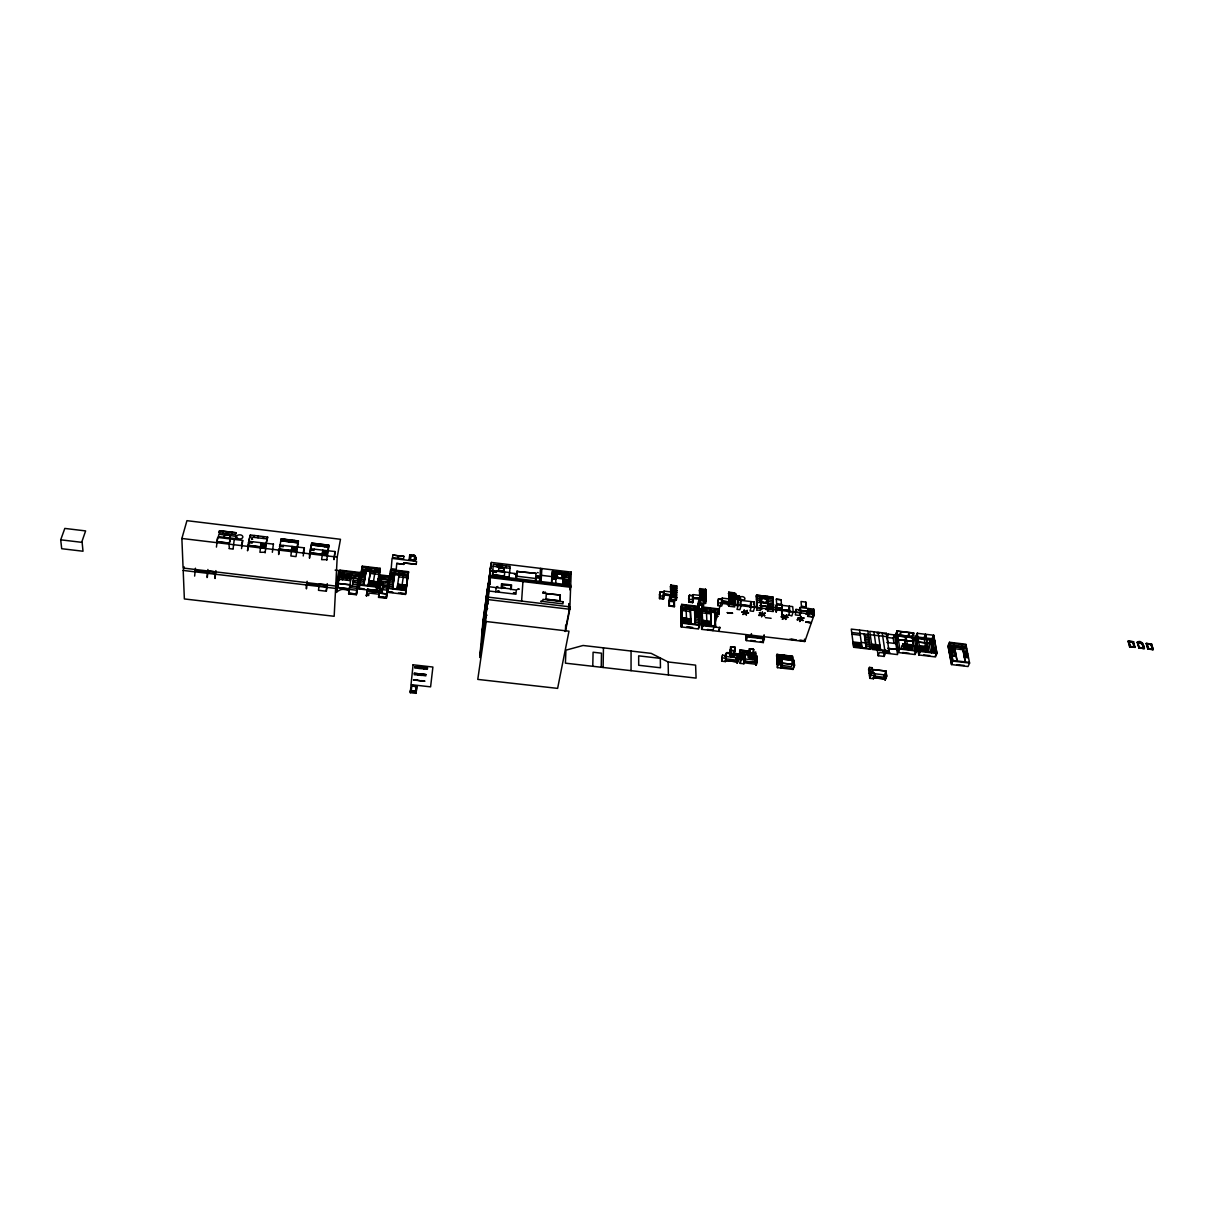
<?xml version="1.0" encoding="UTF-8"?>
<svg xmlns="http://www.w3.org/2000/svg" width="1214" height="1214" viewBox="0 0 1214 1214"><rect width="100%" height="100%" fill="white"/><g stroke="black" fill="none" stroke-linecap="round" stroke-linejoin="round"><path stroke-width="1.5" d="M252.087 542.415L250.524 542.385M631.052 670.674L631.068 651.038M265.259 552.249L259.933 552.294L261.177 542.658M265.107 552.901L266.336 543.28M278.583 550.063L278.674 554.525L281.071 538.834L298.477 540.943L296.004 556.604L290.859 555.982L292.073 546.376M601.234 667.26L601.476 653.193L593.085 652.221L592.766 666.289M603.115 667.472L603.449 647.836M732.391 654.923L731.45 652.783L732.679 654.832L734.774 653.375L733.135 655.12L733.909 657.32L732.695 655.287L730.616 656.744L732.194 655.105L729.386 654.649L732.3 654.604L731.314 652.904M745.259 611.902L747.323 610.354L744.941 612.19M306.383 584.951L306.414 588.881L307.127 581.263M569.245 603.768L568.759 609.489L569.305 604.557M565.451 631.417L569.806 609.261L571.217 572.098L491.397 562.446L483.051 620.4L479.727 657.502L488.149 599.595L490.061 577.606L570.641 587.273M568.744 584.86L569.184 573.433L552.309 571.399L551.733 582.811M568.759 612.159L569.078 603.555M569.943 581.005L570.17 575.345M565.542 628.533L565.678 625.104M326.885 559.624L321.634 559.669L322.833 550.079M562.78 584.146L563.266 572.826M761.497 614.223L758.917 615.528L761.831 614.921L759.433 612.782L762.483 614.208L765.275 613.207L762.377 614.208L762.407 611.856L762.559 614.254M762.665 614.238C769.084 618.351 757.49 612.372 764.79 615.802M546.3 593.358L545.966 599.215L560.018 600.884L560.307 595.027L546.27 593.57L560.307 595.027M326.763 560.276L328.994 545.192L311.649 543.098L309.494 553.781L309.509 558.212L311.786 543.219L328.812 545.283L327.78 550.67M555.739 583.297L556.103 571.961M541.459 575.345L551.869 576.589L551.429 583.524M552.097 578.881L552.461 571.521L569.017 573.524L568.774 579.655L555.815 578.092M335.125 570.125L338.843 570.565L335.61 588.395L334.169 616.287L184.361 598.942L183.193 570.443L184.179 566.877M337.204 557.105L335.732 586.058L183.086 568.046L181.872 538.47L186.941 520.669L340.481 539.289L337.204 557.105L181.872 538.47M339.708 572.325L336.415 592.402L339.935 570.125L359.784 572.477L356.43 594.754L348.585 593.843L351.893 572.234M337.477 587.348L337.72 583.357L349.723 584.769L337.689 583.464M338.342 581.354L338.448 579.23L350.436 580.641M338.524 581.263L338.918 577.576L350.588 578.85M338.827 579.594L339.222 575.906L350.876 577.181L339.222 575.906L339.116 577.925M550.428 594.071L547.226 593.692M339.723 574.01L339.935 570.125M543.174 592.948L543.265 591.613M544.798 593.176L543.295 592.508M544.767 593.388L545.025 591.825M343.395 576.65L343.031 578.501L343.001 576.255M343.031 578.501L343.167 576.271M541.11 581.567L541.839 568.547M540.989 601.628L541.808 601.643M784.745 616.621L783.364 614.815L784.532 616.606L786.733 615.073L784.077 617.607L781.179 616.773L784.032 616.849M536.618 576.149L539.001 576.438L536.876 576.756M539.517 581.369L539.699 578.243L535.92 577.788L535.738 580.914M539.714 581.4L540.458 568.38M535.981 573.372L516.952 571.445L535.981 573.372L535.541 580.899M356.279 594.739L356.643 590.201L349.086 589.412M356.673 592.341L357.25 586.605L349.708 585.831M357.644 586.635L357.902 582.644L352.955 582.067L357.887 582.75M357.978 584.662L358.236 580.671L353.274 580.201M358.327 582.583L358.585 578.592L351.104 577.712L358.57 578.714M358.707 580.307L359.253 574.647L339.677 572.431M359.223 577.014L359.511 573.145L339.981 570.823L336.764 588.532M359.086 585.011L358.828 588.927L376.871 591.051L380.119 568.304L362.242 566.164L359.086 585.011L377.175 587.151L376.871 591.051M362.273 567.09L358.995 588.942L361.984 570.079M359.39 586.59L359.663 582.69L363.972 583.19M359.678 584.829L359.951 580.929L364.261 581.445M360.27 581.339L360.543 577.439M360.558 579.594L361.119 573.949L365.414 574.465M361.514 573.129L361.696 570.489M797.203 619.747C800.375 615.21 797.598 621.234 803.44 617.698C798.766 621.447 801.27 616.363 800.83 616.788M799.814 618.806L799.829 621.507L800.694 619.11L803.031 620.536L800.496 619.17M361.726 572.629L361.984 568.729M362.015 570.884L362.242 566.164M521.61 601.112L522.931 581.552M518.985 589.033L517.316 589.488L518.97 589.124M367.417 590.884L366.431 595.937L367.053 590.93L379.345 592.28L367.432 590.778M366.598 595.953L367.053 590.93M515.055 592.827L513.446 592.644M516.087 578.562L516.633 573.615M517.012 571.081L516.481 578.608M514.296 574.025L515.874 574.298L514.706 573.994M514.994 574.04L515.874 574.298M515.92 578.532L516.269 573.691M510.563 589.609L510.927 585.391L501.974 585.057M515.1 574.116L514.326 573.554M377.114 586.574L376.795 590.474L367.948 589.427L376.826 590.368M509.076 577.712L509.455 572.871L516.633 573.721M509.652 572.78L510.138 566.361L493.248 564.328L492.459 575.724M377.266 586.59L359.177 584.465M377.539 585.785L377.842 581.885M378.707 578.289L379.011 574.404L370.27 573.463M378.98 576.483L379.299 572.583L361.681 570.595M379.254 574.723L379.83 569.184M388.131 585.406L386.371 598.274L378.571 597.364L379.041 592.341L367.038 591.036M379.36 593.236L379.678 589.245M506.132 567.727L506.117 565.997M504.645 588.031L502.262 587.181L504.69 587.47M380.422 582.386L379.997 586.165L376.249 585.618M380.498 582.948L380.923 579.154L380.164 584.055M380.604 585.224L381.12 578.957M381.272 578.972L380.953 582.948L378.176 582.401M381.408 578.35L381.606 575.77L378.874 593.494M381.56 578.365L381.757 575.785M382.076 589.534L381.773 593.403L382.531 587.576L387.478 588.153M501.701 588.562L502.095 584.329M498.711 568.046L504.068 568.41L503.977 570.838M504.28 577.136L504.675 572.173L496.541 571.202L496.435 572.447L492.945 572.022L492.626 575.74M382.531 589.427L383.29 581.643L383.138 585.391M498.711 590.884L497.846 591.446L499.455 591.628L497.892 590.869M500.851 567.075L500.987 565.375M501.003 567.105L501.139 565.39M501.412 567.181L501.549 565.481M502.095 567.226L502.232 565.527M502.262 567.257L502.399 565.542M386.219 598.259L386.644 593.737M386.371 598.274L387.175 590.141L379.663 589.367M387.448 590.019L387.767 586.18L382.835 585.603M387.721 588.183L388.07 584.207L383.123 583.737M387.903 588.426L387.585 592.311L405.552 594.435L408.511 571.703L390.726 569.578L387.903 588.426L405.916 590.55M387.979 587.864L405.977 590.11M388.48 582.538L388.723 579.852L377.979 578.577M496.981 587.075L497.846 586.514L496.996 586.984M498.787 567.773L498.559 570.322L503.856 570.959L504.083 568.698M388.055 588.441L387.736 592.326L390.392 573.463M388.085 589.974L388.935 582.69L393.23 583.099M388.875 580.535L389.193 576.68L378.48 575.406M388.95 582.583L388.374 588.107M389.133 579.882L389.345 577.303M389.391 581.248L389.724 577.348L394.004 577.864M389.648 579.503L390.24 573.888M390.498 572.173L390.726 569.578M403.959 562.78L403.807 564.373L396.766 563.387L396.234 569.32L391.196 568.713L392.076 558.41L416.554 561.354L416.25 564.404L403.943 562.917L416.265 564.267M392.911 555.01L398.253 555.8L392.911 555.01L392.532 557.56L397.904 558.197L398.268 555.648M496.966 566.619L497.103 564.905L497.118 566.635M495.782 591.825L496.131 587.591M497.831 566.756L497.968 565.041M493.385 571.308L491.776 571.126L493.4 571.233M398.192 558.243L398.556 555.693L403.913 556.331L403.549 558.88L398.207 558.091M398.541 555.83L403.913 556.331M485.858 613.965L486.602 614.709M485.661 621.052L486.116 615.802L484.553 615.71M488.24 591.157L488.65 587.379M487.679 601.841L489.47 581.718M481.776 634.71L491.397 562.446M489.712 584.541L489.864 582.841M493.354 571.779L491.791 571.035M482.99 625.954L483.111 624.861M481.791 642.373L483.612 621.993M481.928 641.432L483.749 621.037M484.28 619.094L484.872 613.495M484.598 616.909L485.023 612.402M485.19 610.596L486.92 590.93M483.916 627.805L487.891 584.268M484.781 621.78L485.372 615.286L484.75 619.686M486.981 596.711L490.76 565.77L486.556 598.881M405.385 594.405L408.238 572.583L407.646 578.107M406.113 589.154L406.478 585.285M409.057 559.897L414.111 560.504L409.057 559.897L409.74 554.95L414.763 555.708L409.74 554.95M407.145 581.673L407.767 575.982L390.225 573.994M408.147 575.588L408.511 571.703M414.611 555.42L414.581 555.708M416.933 686.001L416.053 693.331L410.211 692.678L411.106 685.349L416.918 686.107M411.136 691.267L411.865 685.546M414.869 666.896L418.481 666.941M415.431 691.752L416.144 686.016M418.496 666.82L414.915 666.698M417.844 673.982L422.26 674.104M420.939 680.917L417.297 680.235M422.275 673.982L417.98 673.785M422.366 675.333L425.871 675.849M422.396 673.922L426.008 674.696M424.05 667.442L418.709 666.956M415.886 693.315L416.766 687.61M410.362 692.708L410.863 688.717M414.111 560.504L414.778 555.557M401.485 589.458L403.974 571.84M397.084 588.942L399.527 571.308M486.541 595.133L483.263 621.492L485.691 604.618M487.011 592.189L487.573 588.38M486.723 595.482L487.421 589.898M481.882 633.389L490.259 575.466L570.717 585.118L570.003 588.805M484.356 618.533L484.993 614.178M488.377 590.748L488.62 589.078M488.984 587.03L489.758 582.159M480.714 646.592L480.896 645.256M488.589 591.446L489.272 586.772L501.17 588.183L501.534 583.767L511.58 584.966L511.246 589.397L516.284 589.989L515.98 594.223L488.893 591.006M479.955 655.09L488.362 597.167L569.897 606.833L565.071 631.462M392.486 588.395L395.066 570.777M392.623 588.411L394.656 574.526M396.766 563.387L403.807 564.373M504.038 568.562L498.772 567.924M378.722 597.379L381.242 581.02M382.243 589.549L383.29 581.643M382.243 591.309L382.987 585.36M378.889 594.207L368.889 593.039L368.707 595.497L366.734 595.27M378.571 597.364L381.075 581.005M380.119 568.304L376.719 591.036L379.527 572.962M372.744 586.058L375.551 568.456M538.227 572.75L537.453 572.522M366.431 595.937L367.63 588.578M368.161 585.527L370.968 568.122M368.312 585.543L371.074 567.909M363.836 585.011L366.127 571.126M363.714 584.996L366.613 567.378M356.688 590.884L359.511 573.145M348.843 593.297L356.37 594.192L359.784 572.477M348.904 590.687C340.982 587.849 340.208 590.216 336.748 591.734L336.991 587.379L349.025 588.805L348.752 593.858L349.162 591.461M352.288 586.013L353.471 578.107M536.573 576.787L538.97 576.984M536.709 576.316L539.001 576.438M350.3 580.52L351.15 575.618M346.521 580.08L347.219 575.148M342.576 579.609L344.063 571.248M343.547 576.665L343.107 578.213M541.034 600.976L541.839 601.082M342.409 579.579L343.896 571.233M543.265 593.206L543.341 592.295M544.965 593.024L543.128 592.948M336.415 592.402L339.404 575.846M545.966 599.215L560.018 600.884M334.943 551.535L333.987 559.669L335.094 551.551L310.511 548.728M326.839 584.92L326.308 590.657M327.249 583.631L326.369 591.233L318.493 590.308L319.267 584.025L326.854 584.814M560.064 595.361L559.866 600.505M324.517 546.512L324.851 544.798L324.684 546.528M318.66 586.408L318.872 585.254L306.793 583.828L318.857 585.36M569.988 589.943L570.671 586.438L490.137 576.771M319.252 545.875L319.586 544.16M319.403 545.89L319.752 544.176M569.108 605.983L569.002 605.407M314.259 549.183L314.016 550.428L310.268 549.972M315.261 545.389L315.594 543.675M315.428 545.42L315.761 543.705M303.151 553.007L304.228 547.833M297.035 546.968L298.295 541.034L281.208 538.97M288.826 541.641L289.19 539.927M288.659 541.626L289.023 539.911M283.454 545.481L283.196 546.725L279.417 546.27M284.653 541.141L285.032 539.426L284.82 541.156M273.378 544.13L272.346 552.294M762.18 614.603L761.557 616.94L761.8 614.572M267.566 537.18L266.352 542.43L267.748 537.089L250.266 534.979L248.976 540.336L250.403 535.116M762.529 613.905L762.665 614.663L765.275 613.207M263.332 538.424L263.559 536.694M258.021 537.787L258.263 536.057M252.527 541.748L252.224 542.992L248.445 542.537M253.832 537.286L254.242 535.571M253.999 537.301L254.409 535.586M241.343 545.602L242.572 540.564M659.475 594.678L660.173 591.764L663.952 592.22M234.226 539.547L233.149 548.516M235.486 538.652L236.047 536.239L235.486 538.652L218.383 536.588L218.975 534.175L224.56 534.995L223.983 537.271M670.295 594.89L663.375 594.056L664.088 591.112L663.481 599.109L659.551 598.639L660.173 591.764L664.104 592.341L663.405 595.148M229.34 548.06L228.976 544.115L230.25 539.077M663.314 599.094L663.921 591.097L676.851 592.66M799.662 621.416L799.95 619.064M800.785 616.454L800.345 618.715L797.795 617.865M801.179 616.484L800.891 618.837M229.674 537.954L230.296 535.404L224.802 534.737L224.195 537.286M229.143 544.13L230.417 539.092M231.768 534.054L232.208 532.354M231.935 534.069L232.375 532.369M800.861 618.487C810.527 618.108 795.868 616.666 803.031 620.536M226.608 533.432L227.048 531.732M670.598 586.772L676.107 587.439L676.502 585.785L676.441 599.944L670.583 599.246L670.993 585.118L670.765 593.509L670.447 586.65L670.841 585.102L676.668 585.907M670.659 588.942L671.054 587.288L676.562 587.94L676.168 589.594L670.659 588.82M670.72 591.446L671.114 589.792L676.638 590.459L676.228 592.113L670.705 591.339M663.375 593.919L670.28 594.754L668.686 601.173L674.498 601.856L675.394 598.381M669.111 600.642L674.256 601.613L674.392 606.666L669.142 606.044L669.111 600.642L674.347 601.279L674.392 606.666M669.324 601.234L669.43 605.862M670.659 595.831L671.175 593.722L676.714 594.496M215.88 570.626L215.045 578.501L215.409 571.779L207.731 570.868L207.366 577.029M226.441 533.416L226.881 531.702M670.689 597.212L671.205 595.103L676.744 595.771L671.205 595.224M670.583 599.246L671.13 592.22L676.668 592.887M669.142 606.044L674.468 606.317M669.43 606.074L674.089 606.423L673.967 601.795M222.708 532.961L223.164 531.262M222.875 532.976L223.315 531.277M676.395 592.478L676.653 585.801M216.502 542.612L217.822 537.574M219.142 532.536L219.597 530.822L235.926 532.794M207.928 569.487L207.048 577.561M681.707 604.36L680.72 608.093L681.266 626.94L698.505 628.973L699.552 625.256L698.794 606.393L681.707 604.36L682.268 623.222L699.552 625.256M699.492 624.815L698.824 607.076L681.722 605.042L680.887 608.897L681.433 626.97L682.42 623.237M680.948 610.642L681.904 606.909L718.931 611.219M680.993 612.402L681.949 608.669L698.778 610.794M681.054 614.223L682.01 610.49L690.356 611.583M681.266 621.705L682.238 617.972L690.629 619.079M688.672 598.183L689.415 595.285L693.164 595.725M681.266 626.94L682.405 622.676M692.405 598.532L693.285 594.632L692.708 602.614L688.808 602.144L689.415 595.285M195.439 568.213L194.635 576.104M194.65 571.794L194.953 570.641L207.245 572.098M692.557 602.599L693.118 594.617L705.987 596.165M699.476 590.262L699.886 588.608L705.683 589.412L705.638 603.449L699.81 602.736L700.174 595.467M700.129 590.793L699.719 592.432L705.197 593.1L705.622 591.567L700.129 590.899L705.622 591.461L705.197 592.993M700.235 593.418L705.744 594.071L705.319 595.619L699.81 594.845L700.235 593.297L705.744 593.965L705.304 595.497M699.416 598.396L692.526 597.561L699.401 598.259L697.701 604.633L703.483 605.331M699.962 602.766L700.326 595.482M698.141 604.117L703.346 604.739L698.141 604.117L698.247 609.519L703.467 610.141L703.346 604.739M699.825 599.321L700.357 597.227L705.88 598.001M699.871 600.596L700.417 598.623L705.941 599.276M699.886 600.718L700.432 598.73L705.941 599.397M699.81 602.736L700.478 600.111L706.002 600.778L705.804 596.393L700.296 595.725M698.247 609.519L698.429 604.36L698.52 609.337M705.319 595.619L705.683 589.306L705.486 596.013M719.249 614.557L718.961 608.942L701.92 606.909L700.888 610.627L701.662 629.353L804.836 641.523L814.306 614.33L813.729 609.14L800.102 607.501L799.176 610.263L807.067 611.203L807.431 614.709M701.146 613.055L702.178 609.231M703.483 605.194L704.317 602.19M701.222 614.815L702.253 610.976L719.022 612.979L718.84 609.58L702.102 607.577L701.07 611.295L701.813 629.368L702.86 625.65L701.92 606.909M701.282 616.621L702.329 612.797M703.27 609.549L703.073 604.921L703.467 610.141M699.401 625.24L698.338 628.412M699.34 624.8L682.222 622.767L681.858 605.27M702.648 620.4L701.601 624.117L702.633 620.278L711.009 621.386M701.662 629.353L702.845 624.982L714.166 626.318L702.845 625.089M710.372 608.684L711.222 625.969M710.524 608.7L711.374 625.999M710.645 613.783L702.299 612.903M717.732 601.674L718.521 598.775L722.254 599.23M714.803 612.584L715.456 626.591M734.242 601.856L735.016 599.655L722.193 598.107L722.634 603.312L721.677 606.09L717.944 605.634L718.521 598.775L722.421 599.352L721.617 602.144M712.906 630.673L720.828 603.267L814.26 614.466L813.228 616.955L807.735 615.741M721.389 600.9L722.193 598.107M722.36 598.138L721.556 601.051L728.415 601.871M729.068 606.241L728.81 592.098L734.591 592.918M728.658 595.922L729.098 594.39L734.576 595.057M718.855 631.386L719.765 627.092M728.81 598.441L729.25 596.909L734.728 597.576L734.561 601.188L734.349 597.819M727.505 604.982L728.4 601.734L721.556 600.915M728.81 604.542L729.219 598.957M728.87 602.812L729.432 600.733L734.94 601.507M731.526 593.783L731.784 598.73L736.655 599.17L736.337 594.359L731.526 593.783L731.83 598.593M729.022 605.589L729.341 599.23L734.834 599.883L735.107 604.269L729.614 603.601M728.81 592.098L728.916 606.226L734.713 606.924L734.591 592.796L733.984 594.42M727.505 612.797L732.133 613.358M733.984 594.314L734.424 592.781L734.865 599.64M736.337 594.359L728.37 593.631M737.657 601.431L737.808 596.028L737.657 601.431L737.232 597.288L739.508 597.485L739.098 598.988L737.475 598.684M737.475 598.79L737.884 597.288M737.566 600.05L737.975 598.548L739.599 598.851M739.979 603.282L740.813 600.505L741.147 605.558L739.887 609.716L736.989 609.367L738.249 605.209L737.642 595.892L739.569 596.135L739.174 600.141L739.584 598.745M725.259 658.838L726.23 655.59L722.497 655.15L721.662 661.175L725.411 661.6L726.685 652.601M721.662 661.175L722.497 655.15M725.122 656.471L726.093 653.117M738.355 658.034L736.291 657.684L735.608 660.067L725.835 658.838L725.411 661.6M730.6 646.713L734.91 647.214L730.6 646.713L729.842 653.633L732.725 653.967M729.842 653.633L730.631 649.308M730.403 652.419L730.631 649.095L730.464 652.221M730.965 650.583L730.889 646.743M734.136 651.281L734.94 649.596L734.151 652.859M749.766 607.349L750.935 601.734L751.299 606.772L750.024 610.93L753.393 611.34L754.683 607.182L754.304 601.992L737.915 600.019L736.761 605.786M736.898 657.836L738.097 653.83L734.485 653.511L738.249 653.845L737.05 657.745M753.439 604.769L754.304 601.992M767.916 603.616L767.521 610.854L773.303 611.553L772.908 597.076L756.519 595.103L756.641 603.692M756.246 596.62L756.686 595.224L772.757 597.167L773.728 608.897L768.25 608.244L767.324 596.514M747.354 654.285L747.748 651.068L740.085 650.173L740.176 663.36L743.909 663.785L745.123 659.9L744.789 654.862M756.368 598.214L756.792 596.727L772.893 598.775M756.504 599.853L756.929 598.472L760.328 598.988M737.217 662.965C741.193 649.46 735.699 673.193 736.898 657.715M756.504 599.974L756.944 598.578M739.796 655.105L740.297 653.375L744.061 653.815L743.56 655.53M746.079 635.226L746.398 639.915M756.641 601.734L757.066 600.232L760.465 600.748M739.903 656.698L740.388 654.983M755.032 653.587C754.653 667.002 757.445 669.354 756.899 656.137L741.056 654.285L739.842 658.185L740.085 650.173M756.792 603.707L756.686 595.224M764.183 635.134L763.303 642.57L746.291 640.567L747.536 636.257L764.274 638.23L764.031 635.089M759.645 597.03L760.222 595.649M759.752 598.517L760.343 597.151M740.176 663.36L741.39 659.475L741.056 654.285M760.419 610.065L756.595 610.263L757.46 607.501L756.519 595.103M759.903 600.384L760.328 598.881M743.454 653.936L743.954 652.206M743.605 653.951L744.106 652.237M760.04 602.144L760.465 600.642M743.848 662.859L744.349 661.251L754.182 662.389L744.349 661.129L743.833 662.753L755.806 664.255L757.05 660.37L745.275 658.944M760.313 610.703L761.345 607.956L760.935 602.766M749.311 648.898L753.606 649.399L749.311 648.898L749.417 652.737L753.803 653.314L752.847 656.319L748.552 655.818L752.832 656.046L753.788 653.041L749.478 652.54L748.552 655.818M748.841 654.558L749.357 651.493M749.63 651.311L749.129 654.604L748.81 652.995M749.706 652.768L749.584 648.929M766.869 599.473L767.445 598.001M767.309 602.903L767.749 601.522L773.197 602.281L773.075 605.665L773.53 604.284L757.066 602.311L756.383 607.41M767.309 603.009L767.749 601.628M765.928 609.534L766.884 606.363L759.767 605.498M767.673 610.87L767.885 603.859L773.348 604.511M767.4 607.44L768.007 605.361L773.485 606.135L772.848 608.093M752.923 654.832L753.378 651.964M767.506 608.821L768.128 606.742L773.591 607.41L772.969 609.474M765.366 617.623L771.118 618.305M767.521 610.854L768.25 608.244M772.316 598.548L772.908 597.076M755.669 653.572L755.154 655.302L739.69 653.39L740.191 651.766L749.068 652.92M773.045 600.414L772.605 601.795L773.045 600.52L767.597 599.762M754.182 662.389L754.911 660.128M755.503 660.143L756.762 656.258L757.126 661.296L755.867 665.181M773.364 604.269L773.212 610.505M755.654 660.021L756.899 656.137M776.307 599.2L781.088 599.777L776.307 599.2L776.687 604.147L781.528 604.587L776.687 604.147M755.791 664.134L757.05 660.264M763.879 639.444L763.105 641.887L760.389 641.569M775.716 610.87L776.307 604.648L792.696 606.621L793.212 611.81L791.816 615.938L788.402 614.861M775.412 607.41L781.255 608.108L781.361 609.276L775.67 608.593L776.474 604.8C778.341 606.833 774.471 616.833 776.914 609.853M782.332 605.498L780.814 609.489M782.165 605.346C781.315 619.474 781.877 617.865 782.317 605.361M788.129 611.932L789.358 606.347M788.463 615.528L789.844 611.401L789.343 606.211M780.951 661.569L781.831 658.99L794.017 660.416L794.502 665.591L793.015 669.43L777.4 667.624L776.914 654.422L792.59 656.258L792.53 664.255M777.066 654.543L777.294 664.513L777.066 654.543L792.454 656.349L792.545 664.392L794.017 660.416L781.831 659.126L781.118 661.721M777.203 656.152L776.717 657.76L792.089 659.566L792.605 657.942L776.414 655.924M777.4 658.322L776.884 659.824L780.299 660.325L780.799 658.716L777.4 658.322L776.899 659.93M777.051 661.767L777.552 660.143L780.966 660.644M780.617 654.968L780.283 660.219M795.109 612.159L796.035 609.413L800.36 609.929M780.602 656.546L780.116 658.17L780.754 656.562M777.4 667.624L778.432 660.628L781.998 661.038L781.831 658.99L782.423 664.195L781.118 668.049L780.678 663.011L792.681 664.27M796.035 609.413L795.382 614.937L799.859 615.468L800.785 612.721L800.269 607.637L799.343 610.384L807.219 611.34M782.165 661.175L778.447 660.735L777.142 664.498L780.693 664.908L781.998 661.038M784.456 655.408L784.244 658.534M781.042 667.123L781.573 665.409L791.361 666.653L792.135 664.392M801.483 606.454L806.308 606.894L801.483 606.454L801.028 601.507L805.793 602.083L806.308 606.894M799.707 615.452L800.633 612.691L800.102 607.501M805.793 602.083L806.248 607.03M788.614 657.487L788.098 658.99L788.614 655.894L788.235 659.005L788.098 657.396M806.02 614.39L808.175 608.593M807.386 612.842L808.312 609.974L813.759 610.748M807.538 614.345L808.478 611.492L813.926 612.251M808.008 608.563L808.706 613.662L807.614 616.393L813.35 617.076M808.706 613.662L807.705 615.862M806.111 622.205L810.679 622.752M81.672 542.324L85.617 530.913L64.812 528.424L60.7 539.82L61.702 548.713L83.007 551.232L82.127 542.37L60.7 539.82M251.723 539.001L252.664 539.244L251.723 538.879M793.015 669.43L794.26 664.528M812.47 612.782L813.729 609.14M813.122 616.393L814.078 613.647M570.094 575.208L571.217 572.098M869.573 675.576L870.696 672.389L874.353 672.814L874.748 675.576L873.473 678.747L869.816 678.322L868.571 669.369L869.512 667.381M870.18 673.649L869.937 671.479L872.684 671.812L872.107 667.685L869.376 667.366L870.332 673.679M869.285 673.512L870.089 671.509M871.166 669.673L871.94 667.882M871.182 669.779L872.107 667.685M884.991 649.793L885.492 653.162L884.171 656.425L878.147 655.727L879.437 652.449L897.571 654.589L894.49 634.922L884.05 633.678M869.816 678.322L871.075 675.151L870.696 672.389M871.834 673.512L873.352 669.582L885.962 671.054L886.736 676.304L885.188 680.113L884.262 674.847M888.011 642.661L887.222 637.471L888.527 634.209M883.17 652.039L883.413 651.25L884.171 656.425M885.962 671.054L883.519 677.23L873.943 676.016L873.306 677.609L884.869 678.945M873.473 678.747L873.959 676.122M893.99 643.374L893.185 638.185L894.49 634.922M913.626 645.605L912.124 636.576L895.583 634.603L912.139 636.697L913.626 632.98L897.055 630.992L895.598 634.725L898.406 652.555L915.113 654.528L916.585 651.023L913.444 633.162M897.176 631.219L895.75 634.74L898.466 652.009M896.493 639.505L897.905 635.878L914.233 637.82L912.791 641.432L906.039 640.628M899.711 635.21L901.137 631.705L899.847 635.226M885.036 680.083L886.599 676.289L885.81 671.038L873.352 669.582M898.406 652.555L899.908 648.504L916.342 650.446L914.87 653.951M911.486 644.801L903.079 643.799L901.638 647.305L903.216 643.815M906.16 636.971L904.582 640.461L905.462 645.969M907.905 636.182L909.347 632.676M908.042 636.197L909.498 632.691M912.002 636.667L913.626 632.98M913.611 646.394L912.776 641.326L914.233 637.82M759.403 612.933L761.967 613.996M917.207 633.283L915.751 636.789L918.816 654.953L935.478 656.926L936.996 653.436L933.733 635.256L917.207 633.283L920.303 651.463L918.816 654.953M917.359 633.298L915.902 636.804L918.846 654.316L920.333 650.81L936.722 652.753L935.205 656.243M911.031 650.234L911.987 647.79M916.767 641.903L918.209 638.306L934.476 640.233L933.005 643.845L934.264 650.886M914.658 648.534L915.629 646.197L911.638 645.727M914.673 648.64L915.644 646.303L903.383 644.846M914.521 651.872L915.978 648.261L903.717 646.925M917.981 649.141L919.453 645.636L927.557 646.592M925.402 634.269L928.467 651.781L925.554 634.285L923.93 637.76L925.887 648.2M932.094 638.731L933.581 635.241L936.722 652.753M934.188 649.657L932.246 638.746L933.733 635.256M931.457 652.995L932.443 650.552L936.434 651.129M783.212 614.952L784.775 616.97M936.085 649.156L935.068 651.478L936.1 649.262L932.109 648.686L930.622 652.297L928.907 643.359L930.394 639.854L932.595 652.267M935.433 653.466L936.419 651.023M949.5 642.267L947.982 645.727L951.488 664.574L968.013 666.516L969.591 663.072L965.874 644.224L949.5 642.267L953.036 661.114L969.591 663.072M950.092 644.664L948.559 648.124L950.107 644.771L966.223 646.683M948.908 649.93L950.41 646.364L966.526 648.276M949.257 651.797L950.759 648.23L966.921 650.249M949.591 653.648L951.108 650.082L955.039 650.537L951.123 650.188M949.94 655.499L951.457 651.933L955.403 652.404M950.289 657.366L951.806 653.8L955.767 654.376M950.638 659.232L952.155 655.666L956.101 656.121M951.488 664.574L953.066 660.462L969.318 662.389M1128.094 641.113L1133.542 641.766L1128.094 641.113L1129.581 646.819L1135.166 647.259L1129.581 646.819M1128.823 641.204L1130.431 646.698M1132.814 641.675L1134.331 647.381L1132.92 642.343L1128.853 641.963L1130.067 646.364L1134.498 646.789M1132.859 642.434L1128.292 641.569L1129.976 646.683M1137.108 642.312L1142.495 643.071C1146.38 658.079 1144.256 637.138 1137.108 642.312L1138.899 647.745M1137.776 642.51L1139.476 647.897M1137.943 643.056L1141.934 643.541M1139.081 647.502C1132.571 632.858 1153.072 652.601 1139.385 647.578M1139.263 647.441L1143.254 647.927M1141.767 642.995L1143.482 648.382M1146.122 643.511L1151.616 644.057L1153.239 649.657L1147.791 649.004L1146.183 643.405L1151.616 644.057M1147.063 644.042L1151.054 644.528M1147.791 649.004L1153.3 649.551L1151.342 644.346L1146.441 643.769L1147.989 648.853M1148.414 648.443L1152.344 649.02M1152.511 649.581L1150.887 643.981L1152.708 649.414M744.622 612.493L741.8 612.068L745.472 612.342L744.167 610.126L744.668 612.554L742.983 614.466L745.214 613.085L746.428 614.876L745.669 612.084L748.568 612.918L745.654 612.903L747.111 610.688M745.639 612.569L748.492 612.767M733.15 655.469L734.743 653.026L732.664 654.498M784.123 617.122C778.553 622.63 788.812 614.299 782.317 619.17M750.92 656.895L753.591 655.348M786.809 615.225C783.106 615.604 787.628 622.797 784.548 617.44M751.193 656.956L749.357 659.263L751.254 657.791L752.771 659.384L751.603 656.683L753.515 655.211L751.8 657.351L750.222 654.968L751.436 657.017C743.909 654.801 751.329 659.915 751.041 656.789L750.085 655.105M751.982 657.26L754.729 657.654L751.815 657.7M751.891 657.639L751.906 656.85L754.729 657.654M741.875 612.205L744.789 612.008M744.819 612.357L744.167 610.126M742.983 614.466L745.184 612.736L746.2 614.861M732.71 655.621C727.747 659.414 735.107 653.8 729.553 654.877M731.344 653.253L732.679 654.832M733.135 655.12L733.893 656.971L732.695 655.287M735.821 655.241L733.165 654.665M733.195 655.408L735.988 655.469L733.256 655.135M784.548 617.016L787.901 617.273L785.154 617.273M785.898 619.428L784.957 617.668L787.856 617.471M749.281 659.126L751.436 657.457L752.422 659.49M751.8 657.351L752.392 659.141M1133.057 642.282L1134.711 647.244M414.095 555.435L413.094 555.451L413.959 555.177M758.947 615.361L761.527 614.072L761.664 614.83M758.887 615.179L761.633 614.481M797.279 619.944L799.98 619.413M726.7 652.722L730.858 653.102M781.27 616.924L783.971 617.122M414.232 673.193L417.768 673.603M422.502 674.134L426.023 674.529M414.217 673.36L417.753 673.77M414.08 674.696L417.616 674.923M417.844 675.121L422.108 675.424M413.549 679.81L417.055 680.204M421.197 680.659L424.718 681.054M413.519 679.977L417.039 680.371M417.282 680.386L420.939 680.811M421.182 680.826L424.688 681.221M424.035 667.563L427.586 667.958M418.693 667.123L423.777 667.7M424.02 667.73L427.556 668.125M414.778 668.034L418.329 668.277M418.557 668.459L423.656 668.868M423.868 669.066L427.434 669.293M741.39 659.475L745.123 659.9M778.705 663.755L782.423 664.195M794.502 665.591L793.865 660.401M722.634 657.912L726.382 658.352M871.075 675.151L874.748 675.576M737.156 661.827L725.35 660.446L737.156 661.933L738.355 657.927L725.122 656.349M781.027 667.017L792.939 668.504M873.321 677.716L884.885 679.051L886.417 675.136L873.61 673.603M668.125 661.964L695.607 665.135L696.092 678.11L565.421 663.163L565.921 650.173L583.069 645.484L651.205 653.375L668.125 661.964L668.398 674.938M381.242 593.342L386.856 593.995L379.117 592.963M183.193 570.443L335.61 588.395M386.538 594.39L389.451 576.013L378.677 574.738M747.429 636.895L764.486 638.913M485.888 608.381L487.664 608.593M348.843 593.069L356.385 594.071M378.844 596.605L386.325 597.485M750.616 640.415L755.578 641.007M956.829 664.665L964.204 665.424M386.295 597.713L378.814 596.833L379.663 588.304L376.249 587.91M486.92 615.452L485.145 615.24L486.298 603.646L488.089 603.859M484.477 616.257L485.251 616.317M484.386 616.803L485.388 616.985M484.31 617.349L485.297 617.531M484.234 617.896L485.023 617.956M484.432 618.002L485.221 618.078M484.158 618.427L484.932 618.503M750.434 651.265L739.933 650.051L740.494 656.577M753.363 651.751L753.135 655.059M777.218 656.258L792.605 658.049M749.19 654.407L748.886 652.995M776.702 657.654L792.089 659.445M727.171 652.555L730.843 652.98M729.826 653.36L732.71 653.693M741.132 655.514L744.865 655.955M741.208 656.607L744.941 657.047M778.553 661.918L782.271 662.343M741.268 657.7L745.017 658.14M780.678 663.011L794.275 664.65M884.429 675.014L886.432 675.242M741.344 658.807L745.077 659.232M777.643 662.996L776.914 654.422M778.644 663.087L782.362 663.527M362.136 566.847L380.012 568.987L362.121 566.953M408.42 572.371L390.62 570.246L408.42 572.492M489.379 582.31L490.168 582.371M681.691 605.149L698.794 607.182M897.025 631.204L913.641 633.086M489.288 582.872L490.092 582.948M489.212 583.448L490.016 583.509M361.969 568.835L379.572 570.823M390.483 572.249L408.01 574.222M489.136 584.01L490.153 584.071M698.338 609.17L703.559 609.792M361.56 570.246L379.481 572.386M390.104 573.645L407.95 575.77M681.828 608.442L698.961 610.475M702.253 611.082L719.022 613.085M917.511 637.001L924.082 637.775M925.675 637.972L932.246 638.746M501.807 587.834L510.669 588.896M876.584 632.782L879.573 633.147M365.702 572.72L361.408 572.219L365.672 572.841M394.262 576.134L389.982 575.618L394.247 576.24M694.757 611.917L698.839 612.417L694.757 612.038M717.717 614.663L715 614.33L717.732 614.77M897.92 635.984L914.4 637.957M918.224 638.412L934.507 640.355M398.814 576.862L407.525 577.788M965.889 644.983L949.788 643.071L948.271 646.531L951.518 663.921M694.818 613.662L698.915 614.147L694.818 613.768M361.104 574.055L365.399 574.571M389.709 577.469L393.989 577.97M851.712 632.494L868.389 634.482M870.241 634.71L886.857 636.682M378.222 577.014L388.966 578.183M887.222 637.471L893.185 638.185M360.831 575.694L365.126 576.195L360.816 575.8M694.894 615.392L698.991 615.893L694.894 615.513M912.776 641.326L897.799 639.55L904.718 640.476L905.614 645.985M918.361 641.994L924.947 642.767M926.555 642.965L932.989 643.724L930.364 643.526M851.94 634.209L860.286 635.195M864.459 635.696L868.617 636.182M918.376 642.1L929.059 643.374L930.546 639.869L932.747 652.282M339.404 573.994L358.98 576.316M950.425 646.47L966.556 648.382M339.374 574.101L358.949 576.438M377.691 578.653L388.692 579.958M360.512 577.545L364.837 577.94M389.193 580.945L393.488 581.339M694.954 617.137L699.067 617.744M864.687 637.396L868.86 637.896M340.967 576.438L344.381 576.832M377.539 580.778L388.374 582.128L380.908 581.354M360.224 579.29L364.549 579.685M695.015 618.897L699.127 619.489L699.203 621.128M864.929 639.11L869.103 639.611M368.995 580.838L377.994 581.901M397.661 584.238L406.644 585.3M682.116 617.956L690.736 618.988M369.056 580.96L380.407 582.492M397.737 584.359L406.462 585.391M706.715 621.022L706.912 625.605M886.842 642.494L895.841 643.572M967.27 651.994L963.339 651.523L967.285 652.1M919.635 646.667L927.739 647.623M368.798 581.976L377.812 583.039M388.662 584.45L392.972 584.845M397.509 585.376L406.478 586.438M682.147 619.11L690.766 620.126M695.091 620.642L699.203 621.234M702.694 621.538L711.055 622.539M865.172 640.825L869.345 641.326M919.802 647.699L927.921 648.671M903.55 645.878L911.684 646.85M376.401 583.615L380.301 584.192L380.134 586.301L376.249 585.725M963.704 653.39L967.634 653.86M368.616 583.115L380.27 584.389M397.342 586.529L406.326 587.591M682.177 620.248L690.812 621.28M702.739 622.691L711.116 623.677M951.473 652.055L955.418 652.51M963.719 653.496L967.649 653.967M380.604 585.087L384.352 585.421M568.395 607.152L569.199 607.243M919.984 648.731L928.103 649.702M388.404 586.195L392.714 586.59M695.152 622.403L699.279 622.994M865.4 642.54L869.588 643.041M382.82 585.709L387.752 586.286M861.257 642.388L865.445 642.889M368.434 584.268L377.463 585.33M397.175 587.667L406.159 588.729M682.222 621.401L690.857 622.418M702.785 623.829L711.176 624.831M852.941 641.918L861.333 642.904M871.561 644.118L879.938 645.104M903.884 647.957L912.033 648.929M920.166 649.778L928.285 650.734M964.068 655.241L968.028 655.818M488.149 599.595L569.806 609.261M865.643 644.27L869.831 644.771M352.606 584.146L357.584 584.632M853.093 643.086L861.485 644.073M871.728 645.287L880.104 646.273M702.709 625.635L719.948 627.668L718.673 630.81M916.585 651.023L899.847 649.05L897.055 630.992M920.303 651.463L936.996 653.436M964.432 657.108L968.362 657.578L964.447 657.229M853.245 644.255L861.652 645.256M871.895 646.455L880.271 647.457M887.722 648.337L896.751 649.399L887.753 648.473M952.186 655.772L956.131 656.243M376.234 588.016L379.648 588.426M865.886 646L870.074 646.485M853.396 645.438L861.803 646.425M872.062 647.639L880.454 648.625M359.101 588.274L363.426 588.79M389.269 591.84L392.137 592.174M400.241 593.13L405.476 593.752M687.048 626.97L692.693 627.638L687.048 627.077M710.311 629.717L713.043 630.036M791.24 639.262L796.202 639.839M800.557 640.355L804.609 640.84M853.563 646.607L870.362 648.595M872.229 648.807L888.997 650.795M923.717 654.892L929.757 655.606M359.086 588.38L364.397 589.018M387.827 591.779L393.108 592.402M398.404 593.024L405.461 593.858M707.428 629.474L713.043 630.142M789.798 639.201L795.367 639.854M799.07 640.294L804.624 640.946M902.609 652.51L909.104 653.269M349.404 587.576L356.946 588.35M194.938 570.762L207.215 572.204M336.961 587.5L349.01 588.911M886.599 652.449L890.029 652.844M207.245 572.704L214.969 573.509M318.918 585.861L326.52 586.65M501.428 565.603L498.043 565.193L497.937 566.635L501.321 567.044M670.447 586.65L676.259 587.348M705.258 590.839L699.461 590.141L699.674 595.315M705.106 590.93L699.628 590.277L700.038 588.623L700.387 600.642L706.229 601.355M728.521 593.767L732.163 594.207M734.561 594.951L729.098 594.283L728.643 595.816L732.3 596.362M671.054 587.394L676.562 588.062M249.963 536.922L267.171 538.895M280.829 540.685L297.931 542.734M493.233 566.27L509.834 568.273M552.355 573.448L556.012 573.888M563.342 574.768L568.941 575.436L563.342 574.875M280.798 540.791L297.9 542.855M552.355 573.554L556.012 573.994M236.047 536.391L224.802 534.737M552.279 575.208L555.936 575.648L552.264 575.33M737.399 597.409L739.508 597.591M568.865 577.469L563.25 576.802L568.865 577.591M734.728 597.455L729.25 596.802L728.795 598.335L736.61 599.306M671.114 589.898L676.638 590.565M555.845 577.424L552.188 576.984L555.845 577.545M248.749 541.307L273.545 544.145M279.69 545.025L304.395 547.848L303.227 555.982M492.702 570.519L509.683 572.553M563.144 579.23L568.759 579.897L568.577 584.283L562.947 583.6M250.661 541.839L252.315 542.036M551.945 578.744L555.769 579.215M260.889 543.887L266.048 544.509M291.8 547.605L296.944 548.227M322.59 551.308L327.704 551.93M551.93 578.85L555.921 579.336M689.415 595.391L693.331 595.862L692.708 602.614M563.068 580.732L568.698 581.521M260.631 544.98L265.79 545.602M291.572 548.698L296.717 549.32M322.378 552.4L327.507 553.007M670.462 594.192L670.735 599.261M568.638 582.781L563.008 582.113L568.638 582.902M760.085 605.68L766.899 606.499M775.579 607.561L781.27 608.244M260.373 546.072L265.547 546.695M291.33 549.79L296.489 550.412M322.165 553.493L327.294 554.115M768.143 606.863L773.606 607.516M516.557 577.09L517.118 576.255L535.146 578.425L535.586 579.382M663.39 594.89L670.31 595.725L670.28 594.754M692.557 598.396L699.446 599.215L699.401 598.259M721.602 601.886L728.461 602.705L728.4 601.734M216.775 541.581L229.234 543.083M278.977 549.047L291.178 550.519M309.873 552.749L322.029 554.221L309.843 552.871M504.356 576.104L492.717 574.708L504.356 576.21M216.745 541.687L229.203 543.189M278.947 549.153L291.163 550.625M740.297 604.618L751.193 605.923M782.56 609.686L787.825 610.323M260.115 547.165L265.289 547.787M291.102 550.883L296.262 551.505M321.953 554.586L327.082 555.208M504.326 576.589L509.121 577.166M671.236 596.605L676.79 597.273M739.569 604.663L749.66 605.877M782.726 609.853L787.992 610.475M808.645 612.994L814.093 613.768M660.249 595.831L664.179 596.302M676.987 597.834L671.13 597.136L670.841 585.102M689.552 599.352L693.467 599.822M718.734 602.842L722.634 603.312M729.523 604.147L735.335 604.845M738.249 605.209L741.147 605.558M751.299 606.772L754.683 607.182M757.46 607.501L761.345 607.956M773.971 609.474L768.189 608.775L767.172 596.499M789.844 611.401L793.212 611.81M796.323 612.175L800.785 612.721M760.101 608.335L762.62 608.639L760.04 608.548M659.536 597.971L663.466 598.441M688.778 601.476L692.693 601.947M241.525 548.591L242.77 540.442L217.701 537.423L216.426 547.089M489.712 579.154L489.454 580.262M229.036 548.591L233.179 549.092M732.133 655.332L732.3 654.604M1133.542 641.766L1135.06 647.472M965.373 661.918L961.974 644.528L965.221 661.903M953.855 643.557L957.163 660.947M953.703 643.541L957.027 660.932M911.35 644.786L912.351 649.976M906.023 636.955L907.359 644.3M903.079 643.799L904.051 649.004M882.199 632.782L884.809 650.294M878.056 632.297L880.62 649.809M877.085 648.382L878.147 655.727M873.898 631.796L875.749 644.604M864.216 633.981L866.174 648.094M859.588 630.096L861.97 647.608M812.97 614.997L813.228 616.955M804.442 639.141L804.685 641.493M792.074 657.76L792.696 664.407M785.048 616.788L784.957 617.668M781.088 599.777L781.482 604.724M780.465 654.953L781.179 661.372M780.116 656.471L780.526 661.311M780.526 662.996L780.693 664.908M772.772 602.068L773.075 605.665M763.621 596.074L763.894 597.576M760.07 595.634L761.193 607.941M759.767 598.623L760.207 602.311M763.014 638.792L763.303 642.57M755.685 651.888L756.049 656.774M755.169 653.496L756.019 665.196M751.39 633.602L751.618 636.728M750.889 657.502L748.249 657.32M747.9 651.083L748.006 652.692M745.897 634.907L746.291 640.567M744 650.628L744.319 655.469M743.848 650.613L744.167 655.408M743.484 652.252L743.59 653.845M739.569 596.135L739.842 600.262M743.347 652.237L743.545 655.423M739.417 596.226L739.69 600.232M743.666 660.082L743.909 663.785M739.159 597.516L739.341 600.262M739.584 651.797L739.994 658.2M738.097 653.83L738.582 659.096M734.136 653.86L734.91 647.214M717.732 601.567L717.944 605.634M753.606 649.399L753.727 653.238M753.317 649.369L753.499 653.011M714.697 609.079L715.607 626.606M705.531 589.291L705.835 596.15M706.26 608.077L707.064 625.62M705.395 601.37L705.486 603.419M734.622 647.183L735.001 651.053M699.628 590.171L699.825 594.951M694.545 606.575L695.212 624.193M694.545 610.278L695.061 624.178M690.28 606.059L690.948 623.692M690.174 606.272L690.781 623.677M688.657 598.077L688.808 602.144M686.502 618.624L686.654 623.207L686.001 605.543M676.107 587.333L676.228 592.113M676.228 597.88L676.289 599.928M663.436 597.349L663.481 599.109M659.475 594.572L659.551 598.639M230.463 535.708L229.674 537.802M734.212 651.296L734.212 652.662M563.038 601.734L562.962 603.859L542.84 601.476L542.962 599.352L563.038 601.734M487.284 595.148L487.148 596.271L487.406 595.163M410.362 691.085L416.205 691.828L410.362 691.085M413.079 664.802L411.03 684.666L430.591 686.851L432.897 667.047L413.079 664.802M411.227 690.584L415.507 691.176L411.227 690.584M411.804 686.001L416.068 686.593L411.804 686.001M486.222 621.522L477.77 679.4L557.621 688.384L568.987 631.189L486.222 621.522M294.304 540.549L293.94 542.263L294.471 540.564M248.779 541.156L247.535 550.807L248.946 541.186M236.123 532.703L235.637 534.63L218.945 532.627L219.461 530.7L236.123 532.703M729.523 602.114L728.931 604.086L729.523 602.22L735.016 602.888L729.523 602.114M727.323 612.63L732.528 613.252L727.323 612.63M805.959 622.038L811.104 622.645L805.959 622.038M1138.747 647.806L1144.149 648.564L1138.747 647.806M1146.896 643.496L1148.52 649.095L1146.896 643.496M660.31 658.352L638.67 655.848L638.701 665.272L660.462 667.776L660.31 658.352M735.062 650.856L730.752 650.355L735.062 650.856M867.904 631.083L851.272 629.095L853.639 647.274L870.468 649.262L867.904 631.083M886.341 633.283L869.755 631.31L872.335 649.475L889.103 651.463L886.341 633.283M717.808 616.393L715.092 616.075L717.808 616.5M393.746 579.609L389.466 579.093L393.731 579.715M328.478 546.983L311.452 544.934L328.463 547.104M260.206 546.801L247.944 545.329L260.175 546.907M411.076 559.533A3.05 2.079 6.1 0 0 416.144 558.835A3.05 2.079 6.1 0 0 412.381 556.103A3.05 2.079 6.1 0 0 411.076 559.533A3.05 2.079 6.1 0 0 416.129 558.986A3.05 2.079 6.1 0 0 412.365 556.255A3.05 2.079 6.1 0 0 411.06 559.669M557.605 577.105A2.989 2.049 10.7 0 0 562.507 576.529A2.989 2.049 10.7 0 0 558.744 573.721A2.989 2.049 10.7 0 0 557.605 577.105M557.575 577.242A2.989 2.049 10.7 0 0 562.477 576.665A2.989 2.049 10.7 0 0 558.713 573.858A2.989 2.049 10.7 0 0 557.575 577.242M761.967 601.461A2.959 1.988 17.1 0 0 766.838 601.476A2.959 1.988 17.1 0 0 763.439 598.335A2.959 1.988 17.1 0 0 761.967 601.461M761.922 601.613A2.959 1.988 17.1 0 0 766.793 601.613A2.959 1.988 17.1 0 0 763.409 598.472A2.959 1.988 17.1 0 0 761.922 601.613M740.783 599.23A2.458 1.669 16.5 0 0 744.835 599.185A2.458 1.669 16.5 0 0 741.966 596.59A2.458 1.669 16.5 0 0 740.783 599.23M237.656 538.455A3.141 2.094 1.1 0 0 242.8 537.316A3.141 2.094 1.1 0 0 238.688 534.904A3.141 2.094 1.1 0 0 237.656 538.455"/></g></svg>
